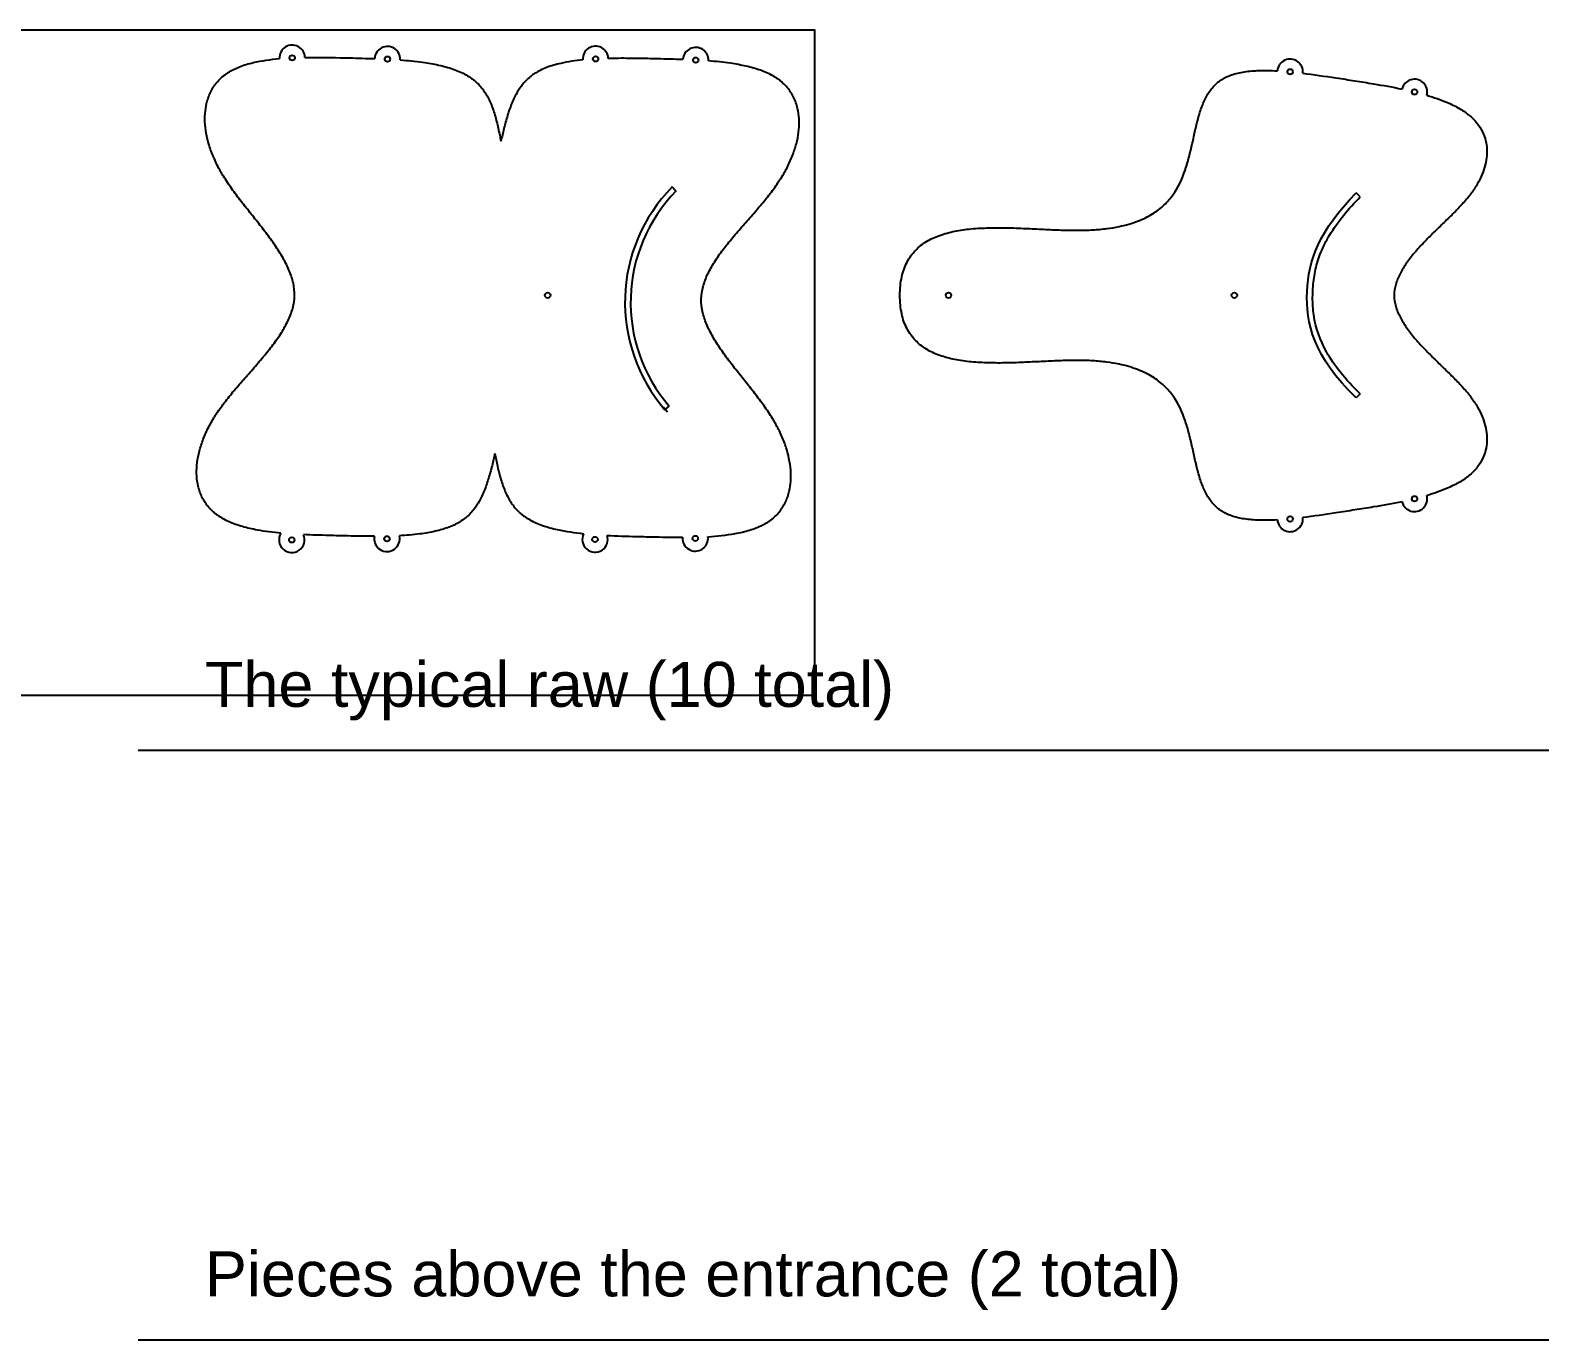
# Model space of a CAD drawing. Header units: inches. Extents: x 132 to 1257, y -131 to 658.
# Drawn here: x 268.5 to 404.7, y 31.1 to 149.2 of the extents above; entities that cross this region are included whole.
import ezdxf

# ---------------------------------------------------------------- set-up
doc = ezdxf.new("R2010")
doc.units = ezdxf.units.IN
doc.header["$MEASUREMENT"] = 0
doc.layers.add('Default', color=7, linetype='Continuous', true_color=0x000000)

msp = doc.modelspace()

# ---------------------------------------------------------------- linework, layer by layer
for p, q in [((388.46, 134.19), (388.1, 134.55)), ((388.45, 116.43), (388.1, 116.06)), ((325.76, 114.97), (326.14, 115.31))]:
    msp.add_line(p, q)
at = {"color": 2, "true_color": 0xffff00}
msp.add_line((326, 114.78), (325.6, 115.21), dxfattribs=at)
for points in [[(326.25, 134.86), (326.22, 134.9)], [(326.45, 135.06), (326.41, 135.09)]]:
    msp.add_lwpolyline(points)
for centre in [(292.14, 146.74), (300.73, 146.62), (319.5, 146.64), (328.53, 146.53), (382.14, 145.48), (393.36, 143.66), (315.18, 125.31), (351.33, 125.31), (377.11, 125.31), (393.36, 106.95), (382.14, 105.13), (292.1, 103.24), (300.69, 103.34), (319.45, 103.29), (328.49, 103.38)]:
    msp.add_circle(centre, 0.243)
for centre, radius, start, end in [((292.14, 146.74), 1.15, 1.7015, 183.2628), ((300.73, 146.62), 1.15, 356.6041, 177.63), ((319.5, 146.64), 1.15, 2.1339, 184.1301), ((328.53, 146.53), 1.15, 356.4355, 177.5232), ((382.14, 145.48), 1.15, 353.7838, 175.5067), ((393.36, 143.66), 1.15, 345.1026, 167.1169), ((337, 124.68), 14.85, 135.482, 220.7938), ((337, 124.68), 14.34, 135.482, 220.7938), ((393.36, 106.95), 1.15, 192.8831, 14.8954), ((382.14, 105.13), 1.15, 184.4924, 6.2162), ((292.1, 103.24), 1.15, 148.1544, 24.286), ((300.69, 103.34), 1.15, 168.8705, 13.6783), ((319.45, 103.29), 1.15, 153.7909, 17.9562), ((328.49, 103.38), 1.15, 175.0237, 7.6727)]:
    msp.add_arc(centre, radius, start, end)
for points, knots in [([(291.12, 103.85), (290.41, 103.92), (289.71, 104), (288.77, 104.17), (288.54, 104.22), (288.09, 104.32), (287.87, 104.38), (287.44, 104.5), (287.23, 104.57), (286.83, 104.71), (286.63, 104.79), (286.26, 104.96), (286.08, 105.05), (285.74, 105.24), (285.58, 105.34), (285.35, 105.5), (285.27, 105.56), (285.16, 105.64), (285.13, 105.67), (285.06, 105.73), (285.02, 105.76), (284.86, 105.91), (284.73, 106.04), (284.38, 106.45), (284.19, 106.75), (283.87, 107.39), (283.75, 107.73), (283.6, 108.38), (283.55, 108.69), (283.51, 109.32), (283.52, 109.65), (283.58, 110.32), (283.63, 110.66), (283.79, 111.36), (283.9, 111.71), (284.15, 112.43), (284.3, 112.79), (284.66, 113.53), (284.86, 113.89), (285.13, 114.34), (285.19, 114.43), (285.31, 114.62), (285.37, 114.71), (285.56, 114.99), (285.69, 115.17), (286.1, 115.73), (286.39, 116.09), (286.99, 116.82), (287.3, 117.19), (287.94, 117.92), (288.26, 118.28), (288.9, 119.01), (289.21, 119.38), (289.82, 120.1), (290.12, 120.47), (290.67, 121.2), (290.93, 121.57), (291.39, 122.3), (291.6, 122.67), (291.94, 123.41), (292.09, 123.78), (292.29, 124.53), (292.34, 124.9), (292.36, 125.66), (292.32, 126.03), (292.16, 126.79), (292.03, 127.16), (291.72, 127.92), (291.53, 128.29), (291.1, 129.05), (290.86, 129.43), (290.35, 130.18), (290.07, 130.56), (289.49, 131.32), (289.19, 131.7), (288.59, 132.46), (288.29, 132.83), (287.69, 133.59), (287.39, 133.97), (286.83, 134.73), (286.55, 135.11), (286.17, 135.68), (286.05, 135.87), (285.9, 136.11), (285.87, 136.16), (285.82, 136.25), (285.79, 136.3), (285.71, 136.44), (285.65, 136.53), (285.4, 137), (285.22, 137.37), (284.9, 138.12), (284.76, 138.49), (284.54, 139.22), (284.45, 139.58), (284.33, 140.28), (284.29, 140.63), (284.26, 141.3), (284.27, 141.62), (284.34, 142.25), (284.39, 142.56), (284.58, 143.2), (284.71, 143.54), (285.06, 144.17), (285.27, 144.45), (285.64, 144.84), (285.77, 144.97), (285.94, 145.11), (285.98, 145.14), (286.05, 145.2), (286.09, 145.22), (286.2, 145.3), (286.28, 145.36), (286.51, 145.51), (286.68, 145.6), (287.03, 145.78), (287.21, 145.86), (287.59, 146.01), (287.79, 146.08), (288.2, 146.2), (288.41, 146.26), (289.4, 146.49), (290.18, 146.59), (290.99, 146.67)], [-85.148406, -85.148406, -85.148406, -85.148406, -81.780767, -81.780767, -80.653101, -80.653101, -79.570598, -79.570598, -78.534434, -78.534434, -77.54624, -77.54624, -76.601915, -76.601915, -75.696681, -75.696681, -75.256245, -75.256245, -75.038733, -75.038733, -74.822714, -74.822714, -73.969653, -73.969653, -72.281686, -72.281686, -70.564748, -70.564748, -69.100223, -69.100223, -67.553631, -67.553631, -65.908811, -65.908811, -64.155075, -64.155075, -62.285633, -62.285633, -60.296231, -60.296231, -59.779524, -59.779524, -59.255149, -59.255149, -58.183988, -58.183988, -55.974472, -55.974472, -53.694649, -53.694649, -51.379904, -51.379904, -49.092763, -49.092763, -46.869323, -46.869323, -44.747127, -44.747127, -42.749829, -42.749829, -40.876165, -40.876165, -39.08522, -39.08522, -37.294848, -37.294848, -35.421823, -35.421823, -33.425249, -33.425249, -31.303842, -31.303842, -29.081214, -29.081214, -26.79486, -26.79486, -24.480837, -24.480837, -22.201611, -22.201611, -19.992547, -19.992547, -18.921559, -18.921559, -18.658473, -18.658473, -18.3973, -18.3973, -17.880658, -17.880658, -15.891473, -15.891473, -14.022184, -14.022184, -12.26855, -12.26855, -10.623797, -10.623797, -9.07727, -9.07727, -7.612849, -7.612849, -5.89545, -5.89545, -4.207291, -4.207291, -3.354244, -3.354244, -3.138242, -3.138242, -2.920749, -2.920749, -2.480367, -2.480367, -1.575282, -1.575282, -0.631139, -0.631139, 0.356858, 0.356858, 1.39283, 1.39283, 5.165837, 5.165837, 5.165837, 5.165837]), ([(293.29, 146.77), (294.35, 146.79), (295.4, 146.77), (296.74, 146.74), (297.03, 146.74), (298.07, 146.71), (298.83, 146.69), (299.58, 146.67)], [8.814927, 8.814927, 8.814927, 8.814927, 13.819671, 13.819671, 15.179724, 15.179724, 18.770325, 18.770325, 18.770325, 18.770325]), ([(301.88, 146.55), (302.56, 146.5), (303.23, 146.44), (304.15, 146.31), (304.39, 146.27), (304.87, 146.19), (305.1, 146.14), (305.56, 146.04), (305.78, 145.98), (306.22, 145.86), (306.44, 145.79), (306.86, 145.65), (307.06, 145.57), (307.45, 145.39), (307.64, 145.3), (307.99, 145.1), (308.16, 145), (308.4, 144.83), (308.47, 144.77), (308.62, 144.65), (308.69, 144.59), (308.9, 144.4), (309.03, 144.26), (309.39, 143.83), (309.6, 143.52), (309.96, 142.86), (310.11, 142.5), (310.37, 141.76), (310.48, 141.37), (310.68, 140.59), (310.77, 140.17), (310.89, 139.59), (310.93, 139.41), (310.96, 139.23)], [22.39606, 22.39606, 22.39606, 22.39606, 25.607041, 25.607041, 26.78249, 26.78249, 27.915409, 27.915409, 29.003369, 29.003369, 30.083561, 30.083561, 31.111933, 31.111933, 32.092923, 32.092923, 33.031821, 33.031821, 33.488266, 33.488266, 33.937759, 33.937759, 34.824381, 34.824381, 36.598165, 36.598165, 38.421258, 38.421258, 40.322481, 40.322481, 42.294606, 42.294606, 43.165386, 43.165386, 43.165386, 43.165386]), ([(318.35, 146.56), (317.67, 146.48), (317.01, 146.39), (316.14, 146.19), (315.92, 146.13), (315.49, 146.01), (315.29, 145.94), (314.89, 145.78), (314.7, 145.7), (314.34, 145.52), (314.17, 145.42), (313.92, 145.26), (313.84, 145.21), (313.69, 145.09), (313.61, 145.03), (313.4, 144.85), (313.26, 144.72), (312.88, 144.31), (312.66, 144.01), (312.27, 143.36), (312.1, 143.02), (311.8, 142.29), (311.67, 141.91), (311.44, 141.13), (311.33, 140.72), (311.14, 139.96), (311.05, 139.59), (310.96, 139.23)], [299.426318, 299.426318, 299.426318, 299.426318, 302.597982, 302.597982, 303.678174, 303.678174, 304.706545, 304.706545, 305.687536, 305.687536, 306.626434, 306.626434, 307.082878, 307.082878, 307.532371, 307.532371, 308.418994, 308.418994, 310.192778, 310.192778, 312.01587, 312.01587, 313.917093, 313.917093, 315.889219, 315.889219, 317.666593, 317.666593, 317.666593, 317.666593]), ([(327.38, 146.58), (326.62, 146.61), (325.85, 146.62), (324.79, 146.65), (324.51, 146.66), (323.65, 146.67), (323.08, 146.68), (321.89, 146.7), (321.26, 146.69), (320.64, 146.68)], [285.12662, 285.12662, 285.12662, 285.12662, 288.774336, 288.774336, 290.134725, 290.134725, 292.834636, 292.834636, 295.783694, 295.783694, 295.783694, 295.783694]), ([(329.63, 103.53), (330.46, 103.59), (331.28, 103.67), (332.31, 103.85), (332.54, 103.9), (332.97, 104), (333.18, 104.06), (333.59, 104.18), (333.79, 104.25), (334.17, 104.4), (334.35, 104.48), (334.7, 104.65), (334.87, 104.75), (335.11, 104.9), (335.18, 104.95), (335.3, 105.03), (335.33, 105.06), (335.41, 105.12), (335.44, 105.15), (335.61, 105.29), (335.75, 105.41), (336.11, 105.8), (336.32, 106.09), (336.67, 106.72), (336.81, 107.05), (336.99, 107.7), (337.05, 108), (337.12, 108.63), (337.13, 108.96), (337.1, 109.63), (337.06, 109.97), (336.93, 110.68), (336.85, 111.04), (336.63, 111.77), (336.49, 112.14), (336.17, 112.88), (335.99, 113.26), (335.73, 113.72), (335.68, 113.82), (335.57, 114), (335.51, 114.1), (335.34, 114.39), (335.22, 114.57), (334.84, 115.15), (334.56, 115.53), (334, 116.28), (333.7, 116.67), (333.1, 117.42), (332.79, 117.8), (332.19, 118.56), (331.89, 118.94), (331.32, 119.69), (331.04, 120.08), (330.53, 120.83), (330.28, 121.21), (329.86, 121.96), (329.66, 122.34), (329.35, 123.1), (329.23, 123.47), (329.07, 124.23), (329.02, 124.6), (329.04, 125.36), (329.1, 125.73), (329.3, 126.48), (329.44, 126.85), (329.79, 127.59), (330, 127.96), (330.46, 128.69), (330.72, 129.06), (331.27, 129.79), (331.56, 130.15), (332.17, 130.88), (332.49, 131.25), (333.12, 131.98), (333.45, 132.34), (334.08, 133.07), (334.39, 133.44), (334.99, 134.16), (335.29, 134.53), (335.7, 135.09), (335.83, 135.27), (335.98, 135.5), (336.01, 135.55), (336.07, 135.64), (336.1, 135.68), (336.19, 135.82), (336.25, 135.91), (336.53, 136.36), (336.73, 136.73), (337.08, 137.46), (337.23, 137.82), (337.49, 138.54), (337.59, 138.9), (337.75, 139.59), (337.81, 139.94), (337.87, 140.6), (337.87, 140.93), (337.83, 141.56), (337.79, 141.87), (337.64, 142.52), (337.52, 142.87), (337.2, 143.51), (337, 143.81), (336.66, 144.21), (336.53, 144.34), (336.36, 144.49), (336.33, 144.52), (336.26, 144.58), (336.22, 144.61), (336.12, 144.7), (336.04, 144.76), (335.81, 144.92), (335.65, 145.02), (335.31, 145.21), (335.13, 145.3), (334.76, 145.47), (334.56, 145.54), (334.16, 145.69), (333.95, 145.75), (333.52, 145.88), (333.3, 145.93), (332.85, 146.04), (332.62, 146.08), (332.14, 146.17), (331.9, 146.21), (331, 146.34), (330.34, 146.41), (329.68, 146.46)], [189.043159, 189.043159, 189.043159, 189.043159, 192.941512, 192.941512, 194.024014, 194.024014, 195.060178, 195.060178, 196.048372, 196.048372, 196.992698, 196.992698, 197.897932, 197.897932, 198.338367, 198.338367, 198.55588, 198.55588, 198.771898, 198.771898, 199.62496, 199.62496, 201.312927, 201.312927, 203.029864, 203.029864, 204.49439, 204.49439, 206.040982, 206.040982, 207.685802, 207.685802, 209.439538, 209.439538, 211.30898, 211.30898, 213.298382, 213.298382, 213.815089, 213.815089, 214.339464, 214.339464, 215.410625, 215.410625, 217.620141, 217.620141, 219.899964, 219.899964, 222.214708, 222.214708, 224.501849, 224.501849, 226.725289, 226.725289, 228.847486, 228.847486, 230.844784, 230.844784, 232.718448, 232.718448, 234.509392, 234.509392, 236.299765, 236.299765, 238.17279, 238.17279, 240.169363, 240.169363, 242.290771, 242.290771, 244.513399, 244.513399, 246.799752, 246.799752, 249.113776, 249.113776, 251.393001, 251.393001, 253.602066, 253.602066, 254.673054, 254.673054, 254.93614, 254.93614, 255.197313, 255.197313, 255.713955, 255.713955, 257.70314, 257.70314, 259.572429, 259.572429, 261.326063, 261.326063, 262.970815, 262.970815, 264.517342, 264.517342, 265.981764, 265.981764, 267.699163, 267.699163, 269.387321, 269.387321, 270.240368, 270.240368, 270.456371, 270.456371, 270.673863, 270.673863, 271.114245, 271.114245, 272.019331, 272.019331, 272.963474, 272.963474, 273.951471, 273.951471, 274.987442, 274.987442, 276.069767, 276.069767, 277.197279, 277.197279, 278.367667, 278.367667, 281.501059, 281.501059, 281.501059, 281.501059]), ([(381, 105.04), (380.39, 105.01), (379.79, 105), (378.96, 105.03), (378.74, 105.05), (378.31, 105.09), (378.09, 105.12), (377.67, 105.19), (377.47, 105.23), (377.08, 105.33), (376.9, 105.39), (376.54, 105.53), (376.37, 105.6), (376.13, 105.73), (376.06, 105.78), (375.91, 105.87), (375.83, 105.92), (375.62, 106.07), (375.49, 106.18), (375.12, 106.55), (374.91, 106.83), (374.54, 107.43), (374.39, 107.76), (374.11, 108.46), (373.99, 108.83), (373.78, 109.58), (373.68, 109.98), (373.5, 110.78), (373.41, 111.19), (373.23, 112.01), (373.13, 112.41), (372.97, 113.02), (372.92, 113.23), (372.83, 113.53), (372.8, 113.62), (372.74, 113.82), (372.7, 113.92), (372.41, 114.79), (372.07, 115.53), (371.35, 116.54), (371.08, 116.86), (370.46, 117.45), (370.1, 117.72), (369.52, 118.08), (369.31, 118.2), (368.86, 118.42), (368.63, 118.52), (368.12, 118.71), (367.86, 118.8), (367.3, 118.96), (367.01, 119.04), (366.34, 119.17), (365.97, 119.23), (365.19, 119.34), (364.78, 119.37), (364.14, 119.41), (363.92, 119.42), (363.64, 119.43), (363.58, 119.43), (363.46, 119.43), (363.4, 119.43), (363.23, 119.43), (363.11, 119.44), (362.74, 119.44), (362.5, 119.43), (362, 119.42), (361.75, 119.42), (361.23, 119.4), (360.97, 119.39), (360.44, 119.37), (360.17, 119.35), (359.36, 119.32), (358.81, 119.29), (357.71, 119.24), (357.16, 119.22), (356.06, 119.2), (355.51, 119.2), (354.44, 119.23), (353.91, 119.25), (352.89, 119.35), (352.39, 119.42), (351.44, 119.61), (350.98, 119.73), (350.12, 120.04), (349.72, 120.22), (348.98, 120.67), (348.64, 120.94), (348.05, 121.56), (347.8, 121.91), (347.49, 122.5), (347.39, 122.71), (347.23, 123.16), (347.17, 123.4), (347.06, 123.9), (347.02, 124.17), (346.96, 124.72), (346.95, 125.01), (346.95, 125.31), (346.95, 125.6), (346.96, 125.89), (347.02, 126.44), (347.06, 126.71), (347.17, 127.21), (347.23, 127.45), (347.4, 127.9), (347.49, 128.11), (347.8, 128.7), (348.05, 129.05), (348.64, 129.68), (348.98, 129.94), (349.72, 130.39), (350.12, 130.57), (350.98, 130.88), (351.44, 131), (352.39, 131.19), (352.89, 131.26), (353.91, 131.36), (354.44, 131.38), (355.51, 131.41), (356.06, 131.41), (357.16, 131.39), (357.71, 131.37), (358.81, 131.32), (359.36, 131.3), (360.17, 131.26), (360.44, 131.24), (360.97, 131.22), (361.23, 131.21), (361.75, 131.19), (362, 131.19), (362.5, 131.18), (362.75, 131.17), (363.11, 131.18), (363.23, 131.18), (363.41, 131.18), (363.47, 131.18), (363.58, 131.18), (363.64, 131.18), (363.92, 131.19), (364.14, 131.2), (364.78, 131.24), (365.19, 131.28), (365.98, 131.38), (366.35, 131.44), (367.01, 131.58), (367.3, 131.65), (367.86, 131.81), (368.13, 131.9), (368.63, 132.09), (368.86, 132.19), (369.31, 132.41), (369.52, 132.53), (370.11, 132.89), (370.46, 133.16), (371.08, 133.75), (371.35, 134.07), (372.07, 135.08), (372.41, 135.82), (372.7, 136.69), (372.74, 136.79), (372.8, 136.99), (372.83, 137.09), (372.92, 137.39), (372.97, 137.59), (373.13, 138.2), (373.23, 138.61), (373.41, 139.42), (373.5, 139.83), (373.68, 140.63), (373.78, 141.03), (373.99, 141.78), (374.11, 142.15), (374.39, 142.85), (374.54, 143.18), (374.91, 143.78), (375.12, 144.06), (375.49, 144.43), (375.62, 144.54), (375.83, 144.69), (375.9, 144.74), (376.05, 144.83), (376.13, 144.88), (376.37, 145.01), (376.54, 145.08), (376.89, 145.22), (377.08, 145.28), (377.47, 145.38), (377.67, 145.42), (378.09, 145.49), (378.3, 145.52), (378.74, 145.56), (378.96, 145.58), (379.79, 145.61), (380.39, 145.6), (381, 145.57)], [22.654299, 22.654299, 22.654299, 22.654299, 25.624027, 25.624027, 26.717217, 26.717217, 27.790757, 27.790757, 28.804588, 28.804588, 29.761763, 29.761763, 30.669158, 30.669158, 31.107817, 31.107817, 31.538749, 31.538749, 32.388353, 32.388353, 34.101678, 34.101678, 35.893377, 35.893377, 37.794652, 37.794652, 39.791087, 39.791087, 41.84629, 41.84629, 43.930282, 43.930282, 44.966261, 44.966261, 45.481062, 45.481062, 45.993384, 45.993384, 50.036979, 50.036979, 52.08727, 52.08727, 54.281599, 54.281599, 55.467806, 55.467806, 56.737891, 56.737891, 58.108935, 58.108935, 59.597778, 59.597778, 61.44257, 61.44257, 63.48157, 63.48157, 64.581653, 64.581653, 64.865377, 64.865377, 65.152636, 65.152636, 65.737396, 65.737396, 66.944936, 66.944936, 68.197135, 68.197135, 69.48663, 69.48663, 70.805834, 70.805834, 73.502462, 73.502462, 76.217794, 76.217794, 78.89772, 78.89772, 81.488987, 81.488987, 83.94866, 83.94866, 86.254293, 86.254293, 88.418413, 88.418413, 90.505477, 90.505477, 92.638756, 92.638756, 93.769087, 93.769087, 94.976591, 94.976591, 96.283992, 96.283992, 97.712362, 97.712362, 97.712362, 99.140946, 99.140946, 100.448528, 100.448528, 101.656188, 101.656188, 102.786663, 102.786663, 104.920237, 104.920237, 107.007648, 107.007648, 109.172192, 109.172192, 111.478317, 111.478317, 113.938523, 113.938523, 116.530327, 116.530327, 119.210757, 119.210757, 121.92653, 121.92653, 124.623497, 124.623497, 125.942823, 125.942823, 127.232405, 127.232405, 128.484651, 128.484651, 129.692198, 129.692198, 130.276945, 130.276945, 130.564194, 130.564194, 130.847906, 130.847906, 131.947934, 131.947934, 133.98681, 133.98681, 135.831468, 135.831468, 137.319679, 137.319679, 138.690181, 138.690181, 139.959805, 139.959805, 141.145621, 141.145621, 143.339332, 143.339332, 145.389148, 145.389148, 149.431898, 149.431898, 149.944115, 149.944115, 150.45881, 150.45881, 151.494574, 151.494574, 153.578136, 153.578136, 155.632949, 155.632949, 157.629028, 157.629028, 159.530007, 159.530007, 161.321451, 161.321451, 163.034475, 163.034475, 163.883876, 163.883876, 164.314682, 164.314682, 164.753197, 164.753197, 165.660264, 165.660264, 166.617058, 166.617058, 167.630468, 167.630468, 168.703558, 168.703558, 169.796393, 169.796393, 172.770935, 172.770935, 172.770935, 172.770935]), ([(383.28, 145.35), (384.26, 145.23), (385.28, 145.08), (386.56, 144.89), (386.84, 144.84), (387.41, 144.76), (387.69, 144.71), (388.54, 144.58), (389.1, 144.49), (390.52, 144.25), (391.39, 144.1), (392.24, 143.92)], [176.525319, 176.525319, 176.525319, 176.525319, 181.504471, 181.504471, 182.918239, 182.918239, 184.3319, 184.3319, 187.138074, 187.138074, 191.454008, 191.454008, 191.454008, 191.454008]), ([(394.47, 143.36), (395.1, 143.17), (395.72, 142.96), (396.52, 142.62), (396.71, 142.53), (397.09, 142.35), (397.26, 142.25), (397.6, 142.05), (397.77, 141.95), (398, 141.78), (398.07, 141.73), (398.18, 141.64), (398.22, 141.61), (398.29, 141.56), (398.32, 141.53), (398.49, 141.38), (398.62, 141.26), (398.97, 140.89), (399.17, 140.63), (399.5, 140.06), (399.63, 139.77), (399.87, 138.96), (399.92, 138.44), (399.86, 137.63), (399.81, 137.36), (399.67, 136.8), (399.58, 136.52), (399.34, 135.95), (399.2, 135.66), (398.87, 135.09), (398.68, 134.8), (398.42, 134.45), (398.36, 134.37), (398.28, 134.27), (398.25, 134.23), (398.19, 134.16), (398.16, 134.12), (398.01, 133.94), (397.89, 133.79), (397.63, 133.5), (397.49, 133.36), (397.22, 133.07), (397.08, 132.92), (396.64, 132.48), (396.33, 132.18), (395.73, 131.59), (395.42, 131.3), (394.8, 130.7), (394.5, 130.39), (393.92, 129.78), (393.63, 129.47), (393.11, 128.85), (392.86, 128.54), (392.42, 127.9), (392.22, 127.58), (391.9, 126.94), (391.76, 126.62), (391.58, 125.96), (391.53, 125.64), (391.53, 124.97), (391.58, 124.65), (391.76, 123.99), (391.9, 123.67), (392.22, 123.03), (392.42, 122.71), (392.86, 122.08), (393.11, 121.76), (393.63, 121.14), (393.92, 120.83), (394.5, 120.22), (394.8, 119.92), (395.41, 119.32), (395.72, 119.02), (396.33, 118.43), (396.64, 118.13), (397.07, 117.69), (397.21, 117.55), (397.49, 117.26), (397.63, 117.11), (397.88, 116.82), (398.01, 116.68), (398.16, 116.49), (398.19, 116.46), (398.25, 116.38), (398.28, 116.35), (398.36, 116.24), (398.41, 116.17), (398.67, 115.81), (398.87, 115.53), (399.2, 114.95), (399.34, 114.66), (399.58, 114.09), (399.67, 113.81), (399.81, 113.25), (399.86, 112.98), (399.92, 112.18), (399.87, 111.65), (399.63, 110.84), (399.5, 110.55), (399.17, 109.99), (398.97, 109.72), (398.62, 109.35), (398.49, 109.23), (398.33, 109.09), (398.29, 109.06), (398.22, 109), (398.19, 108.97), (398.08, 108.89), (398, 108.83), (397.77, 108.67), (397.61, 108.56), (397.27, 108.36), (397.09, 108.27), (396.72, 108.08), (396.52, 107.99), (395.73, 107.65), (395.11, 107.44), (394.47, 107.25)], [195.225961, 195.225961, 195.225961, 195.225961, 198.45186, 198.45186, 199.501694, 199.501694, 200.501773, 200.501773, 201.451212, 201.451212, 201.909082, 201.909082, 202.133851, 202.133851, 202.356021, 202.356021, 203.220879, 203.220879, 204.861406, 204.861406, 206.432272, 206.432272, 209.033486, 209.033486, 210.40788, 210.40788, 211.873517, 211.873517, 213.452669, 213.452669, 215.162851, 215.162851, 215.612916, 215.612916, 215.841362, 215.841362, 216.072118, 216.072118, 217.017786, 217.017786, 217.996346, 217.996346, 219.003373, 219.003373, 221.070869, 221.070869, 223.194958, 223.194958, 225.309078, 225.309078, 227.368774, 227.368774, 229.332615, 229.332615, 231.172169, 231.172169, 232.884642, 232.884642, 234.510237, 234.510237, 236.135311, 236.135311, 237.847192, 237.847192, 239.686068, 239.686068, 241.649171, 241.649171, 243.708114, 243.708114, 245.821516, 245.821516, 247.944976, 247.944976, 250.011991, 250.011991, 251.018833, 251.018833, 251.997252, 251.997252, 252.942822, 252.942822, 253.173559, 253.173559, 253.401989, 253.401989, 253.852024, 253.852024, 255.562118, 255.562118, 257.141211, 257.141211, 258.606786, 258.606786, 259.981075, 259.981075, 262.581718, 262.581718, 264.152615, 264.152615, 265.792936, 265.792936, 266.657613, 266.657613, 266.87973, 266.87973, 267.104444, 267.104444, 267.562199, 267.562199, 268.511395, 268.511395, 269.511227, 269.511227, 270.560825, 270.560825, 273.794095, 273.794095, 273.794095, 273.794095]), ([(388.45, 116.43), (387.81, 117.05), (386.7, 118.24), (385.1, 120.55), (384.26, 122.87), (384.15, 124.93), (384.21, 126.3), (384.4, 127.67), (384.88, 129.23), (386.07, 131.55), (387.42, 133.13), (388.46, 134.19)], [0, 0, 0, 0, 1.051159, 1.918551, 3.309378, 3.926598, 4.331135, 4.934054, 5.560341, 6.2507, 8.000106, 8.000106, 8.000106, 8.000106]), ([(310.42, 111.03), (310.34, 110.67), (310.25, 110.3), (310.06, 109.54), (309.95, 109.13), (309.71, 108.35), (309.58, 107.97), (309.28, 107.24), (309.12, 106.9), (308.73, 106.25), (308.51, 105.95), (308.13, 105.54), (307.99, 105.41), (307.78, 105.23), (307.7, 105.17), (307.55, 105.05), (307.47, 105), (307.22, 104.84), (307.05, 104.74), (306.69, 104.56), (306.5, 104.48), (306.1, 104.32), (305.89, 104.25), (305.47, 104.13), (305.25, 104.07), (304.8, 103.97), (304.58, 103.92), (304.12, 103.84), (303.88, 103.81), (303.04, 103.7), (302.42, 103.65), (301.81, 103.62)], [-122.242246, -122.242246, -122.242246, -122.242246, -120.465956, -120.465956, -118.494222, -118.494222, -116.593347, -116.593347, -114.770579, -114.770579, -112.997161, -112.997161, -112.110767, -112.110767, -111.661408, -111.661408, -111.205112, -111.205112, -110.266542, -110.266542, -109.285923, -109.285923, -108.257955, -108.257955, -107.178193, -107.178193, -106.090568, -106.090568, -104.957985, -104.957985, -102.041667, -102.041667, -102.041667, -102.041667]), ([(310.42, 111.03), (310.46, 110.85), (310.5, 110.67), (310.61, 110.09), (310.7, 109.67), (310.9, 108.89), (311.01, 108.5), (311.28, 107.76), (311.43, 107.41), (311.79, 106.74), (311.99, 106.43), (312.35, 106), (312.48, 105.86), (312.69, 105.67), (312.76, 105.61), (312.91, 105.49), (312.99, 105.43), (313.23, 105.26), (313.39, 105.16), (313.75, 104.96), (313.93, 104.87), (314.32, 104.69), (314.52, 104.61), (314.94, 104.47), (315.16, 104.4), (315.6, 104.28), (315.82, 104.22), (316.83, 104), (317.62, 103.89), (318.42, 103.8)], [152.258957, 152.258957, 152.258957, 152.258957, 153.128657, 153.128657, 155.10039, 155.10039, 157.001265, 157.001265, 158.824034, 158.824034, 160.597451, 160.597451, 161.483845, 161.483845, 161.933204, 161.933204, 162.389501, 162.389501, 163.32807, 163.32807, 164.30869, 164.30869, 165.336658, 165.336658, 166.416419, 166.416419, 167.504045, 167.504045, 171.294575, 171.294575, 171.294575, 171.294575]), ([(392.24, 106.69), (391.39, 106.51), (390.52, 106.36), (389.1, 106.12), (388.54, 106.03), (387.69, 105.9), (387.41, 105.85), (386.84, 105.77), (386.56, 105.72), (385.28, 105.53), (384.26, 105.38), (383.28, 105.26)], [3.971599, 3.971599, 3.971599, 3.971599, 8.279163, 8.279163, 11.085528, 11.085528, 12.49933, 12.49933, 13.913271, 13.913271, 18.900227, 18.900227, 18.900227, 18.900227]), ([(299.56, 103.57), (298.76, 103.57), (297.97, 103.58), (296.88, 103.6), (296.6, 103.61), (296.02, 103.62), (295.74, 103.63), (294.68, 103.66), (293.91, 103.68), (293.15, 103.72)], [-98.500263, -98.500263, -98.500263, -98.500263, -94.717892, -94.717892, -93.357689, -93.357689, -91.997792, -91.997792, -88.350006, -88.350006, -88.350006, -88.350006]), ([(320.55, 103.64), (321.43, 103.6), (322.32, 103.57), (323.49, 103.54), (323.78, 103.54), (324.35, 103.52), (324.64, 103.52), (325.73, 103.49), (326.54, 103.48), (327.35, 103.48)], [174.666344, 174.666344, 174.666344, 174.666344, 178.876721, 178.876721, 180.236924, 180.236924, 181.596821, 181.596821, 185.424295, 185.424295, 185.424295, 185.424295])]:
    msp.add_open_spline(points, degree=3, knots=knots)
for points in [[(326.45, 135.06), (326.55, 134.94), (326.65, 134.82), (326.74, 134.7)], [(388.1, 116.06), (384.24, 119.77), (382.85, 125.83), (384.75, 131.13), (388.1, 134.55)]]:
    msp.add_open_spline(points, degree=3)
at = {"layer": 'Default'}
msp.add_lwpolyline([(339.28, 89.23), (339.28, 149.23), (239.28, 149.23), (239.28, 89.23)], close=True, dxfattribs=at)
for points in [[(278.26, 84.26), (581.07, 84.26)], [(278.26, 31.07), (581.07, 31.07)]]:
    msp.add_lwpolyline(points, dxfattribs=at)

# ---------------------------------------------------------------- texts
at = {"layer": 'Default', "char_height": 4.064, "attachment_point": 7, "line_spacing_factor": 0.963855}
for s, insert, width in [('\\fArial;The typical raw (10 total)', (284.27, 86.95), 65.4402), ('\\fArial;Pieces above the entrance (2 total)', (284.27, 33.76), 90.828)]:
    msp.add_mtext(s, dxfattribs=dict(at, insert=insert, width=width))

doc.saveas('drawing.dxf')
